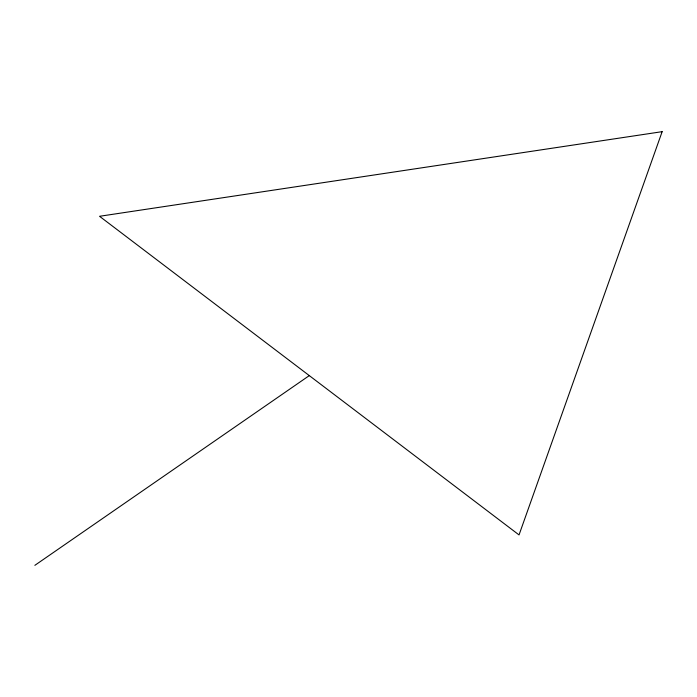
<?xml version="1.0" encoding="UTF-8"?>
<svg xmlns="http://www.w3.org/2000/svg" width="697" height="697" viewBox="0 0 697 697"><rect width="100%" height="100%" fill="white"/><g stroke="black" fill="none" stroke-linecap="round" stroke-linejoin="round"><path stroke-width="1.05" d="M34.85 565.337L309.294 375.605M662.15 131.663L519.038 534.921L99.549 216.288L662.15 131.663"/></g></svg>
